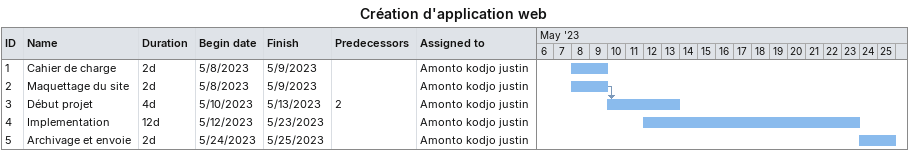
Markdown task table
Création d'application web

| ID | Task | Duration | Start | Finish | Predecessors | Resources |
|---|---|---|---|---|---|---|
| 1 | Cahier de charge | 2d | 2023-05-08 | 2023-05-09 |  | Amonto kodjo justin |
| 2 | Maquettage du site | 2d | 2023-05-08 | 2023-05-09 |  | Amonto kodjo justin |
| 3 | Début projet | 4d | 2023-05-10 | 2023-05-13 | 2 | Amonto kodjo justin |
| 4 | Implementation | 12d | 2023-05-12 | 2023-05-23 |  | Amonto kodjo justin |
| 5 | Archivage et envoie | 2d | 2023-05-24 | 2023-05-25 |  | Amonto kodjo justin |
